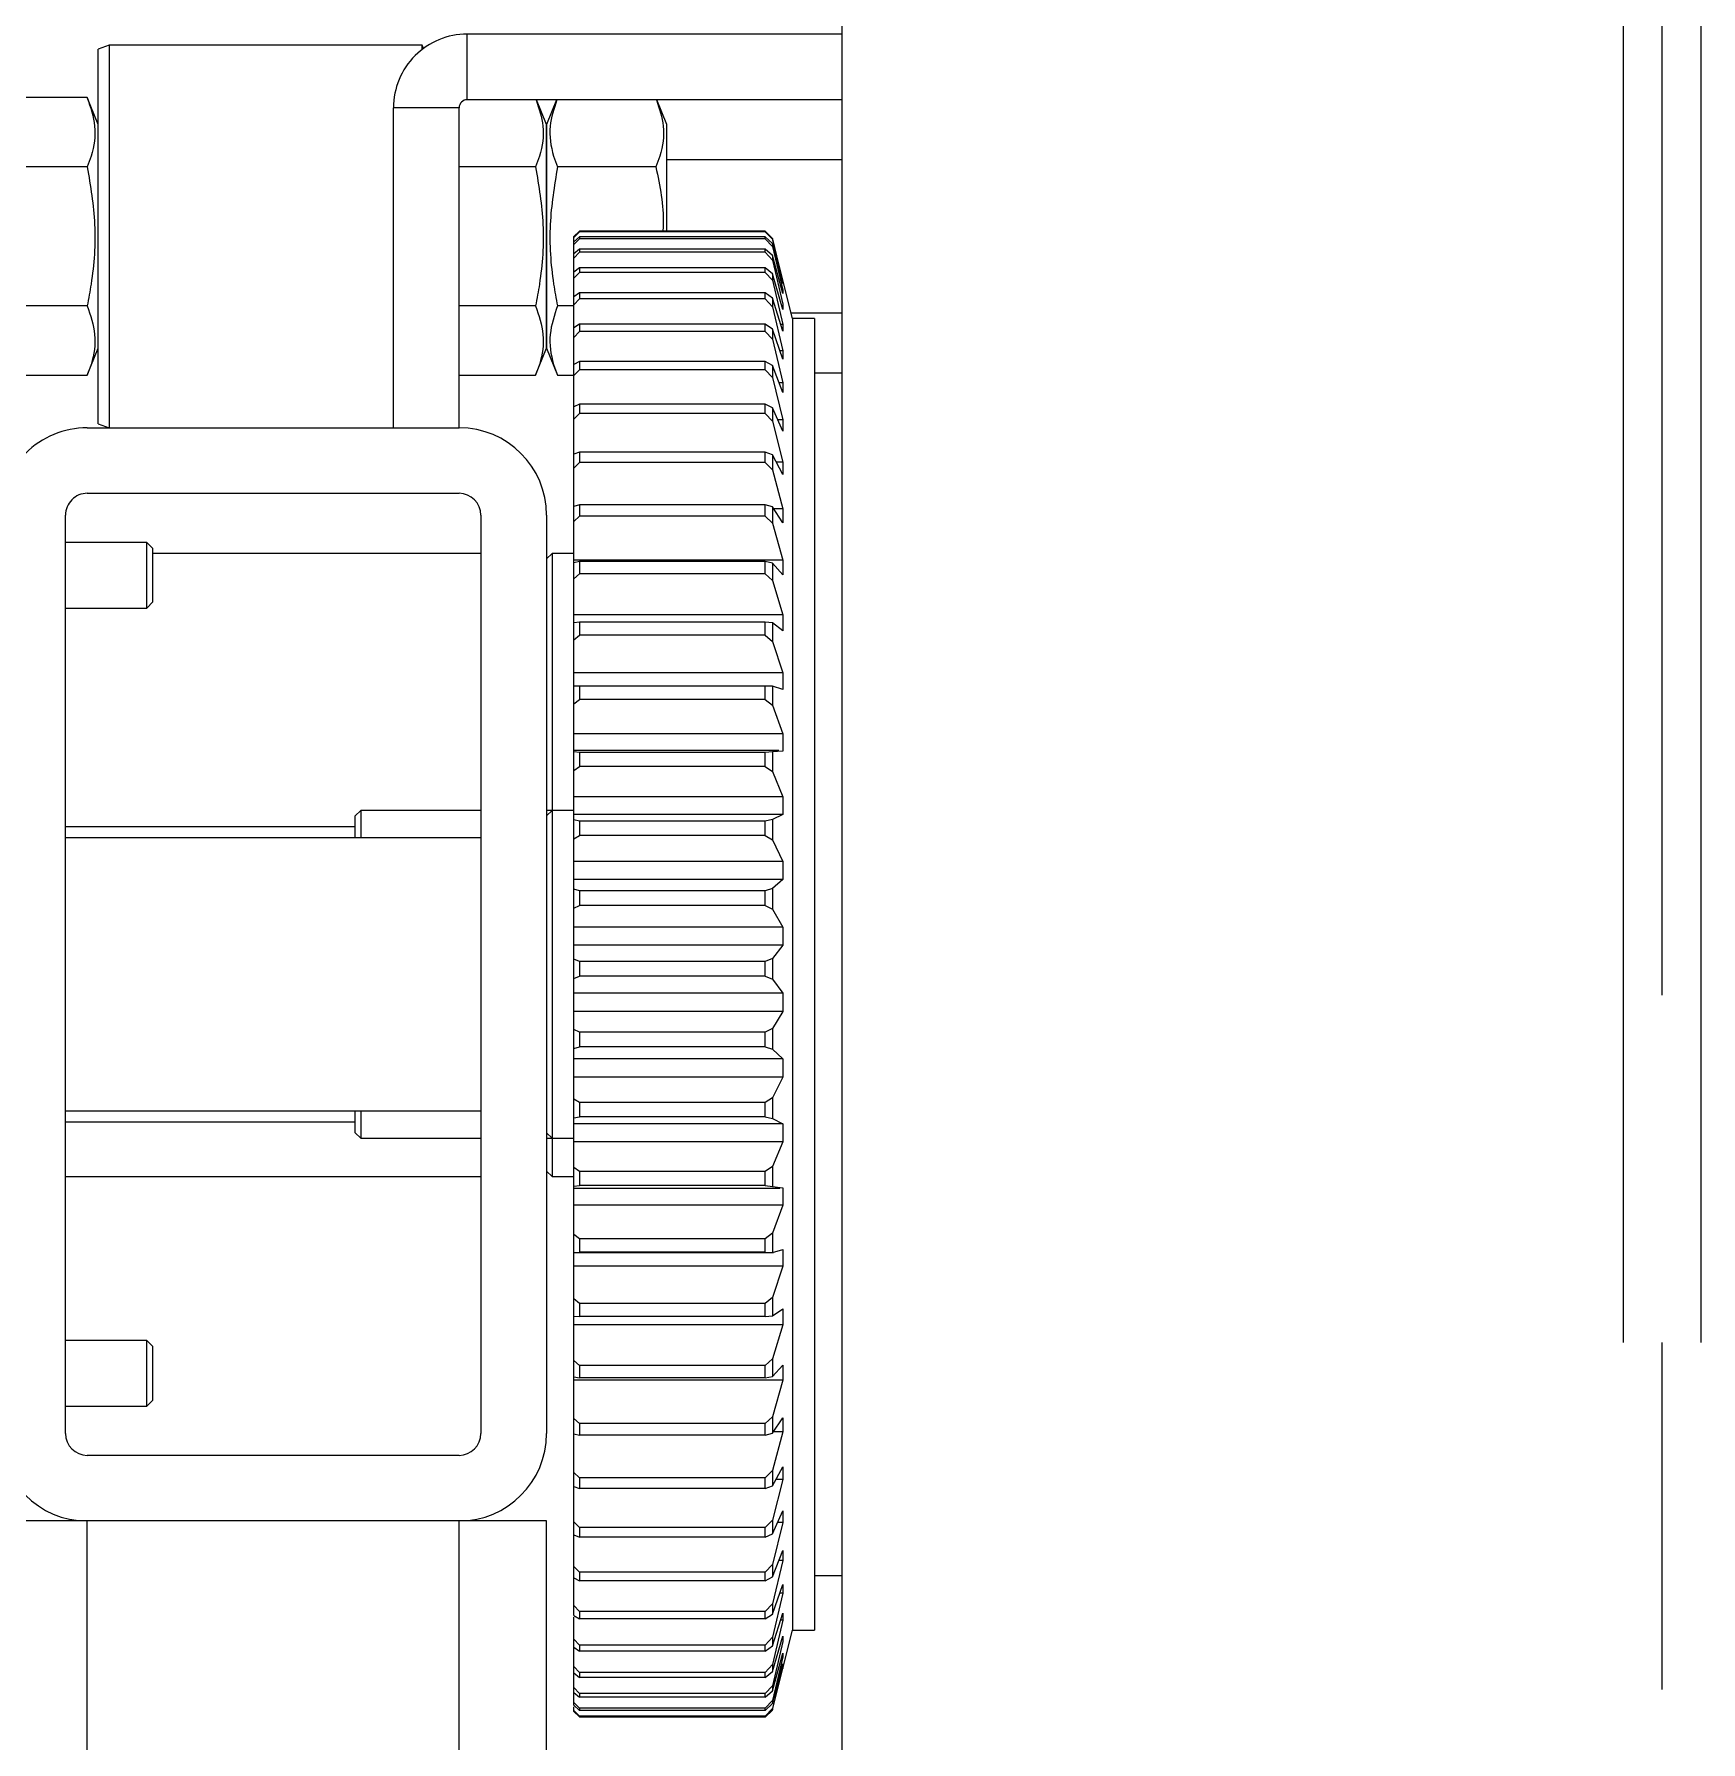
# Model space of a CAD drawing. Header units: centimetres. Extents: x 470464 to 524273, y 49611 to 59074.
# Drawn here: x 490428.59 to 490443.83, y 55520.96 to 55536.58 of the extents above; entities that cross this region are included whole.
import ezdxf

# ---------------------------------------------------------------- set-up
doc = ezdxf.new("R2010")
doc.units = ezdxf.units.CM
doc.header["$MEASUREMENT"] = 0
doc.linetypes.add('CENTER', pattern=[50.8, 31.75, -6.35, 6.35, -6.35])
doc.linetypes.add('DASHED', pattern=[19.05, 12.7, -6.35])
doc.layers.add('vinç', color=7, linetype='Continuous')

# ---------------------------------------------------------------- blocks, each defined once
blk = doc.blocks.new('dghjjkfg')
at = {"color": 2, "linetype": 'DASHED', "ltscale": 10}
for p, q in [((-37260.31, 57022.9), (-30500.31, 57022.9)), ((-37260.31, 57015.8), (-30500.31, 57015.8))]:
    blk.add_line(p, q, dxfattribs=at)
at = {"color": 2, "linetype": 'CENTER', "ltscale": 5}
blk.add_line((-37260.31, 57019.35), (-30500.31, 57019.35), dxfattribs=at)
at = {"color": 2}
blk.add_line((-37260.31, 56944.35), (-30500.31, 56944.35), dxfattribs=at)
blk = doc.blocks.new('JKKÖGÖ')
at = {"color": 2, "linetype": 'Continuous', "lineweight": 25}
for p, q in [((-34395.48, 51389.35), (-34395.48, 51355.09)), ((-34389.48, 51389.35), (-34389.48, 51355.09)), ((-34383.98, 51389.35), (-34383.98, 51373.35)), ((-34369.98, 51384.72), (-34369.98, 51389.35)), ((-34364.48, 51389.35), (-34364.48, 51386.85)), ((-34254.48, 51386.85), (-34254.48, 51389.35)), ((-34369.48, 51386.85), (-34369.48, 51384.85)), ((-34369.48, 51386.85), (-34249.48, 51386.85)), ((-34249.48, 51384.85), (-34249.48, 51386.85)), ((-34369.48, 51384.85), (-34372.98, 51383.97)), ((-34369.48, 51384.85), (-34249.48, 51384.85)), ((-34245.99, 51383.97), (-34249.48, 51384.85)), ((-34376.8, 51383.02), (-34377.45, 51382.35)), ((-34377.4, 51382.35), (-34376.72, 51383.02)), ((-34376.32, 51383.02), (-34376.95, 51382.35)), ((-34372.98, 51383.97), (-34376.8, 51383.02)), ((-34376.8, 51383.02), (-34376.72, 51383.02)), ((-34376.77, 51382.35), (-34376.07, 51383.02)), ((-34376.72, 51383.02), (-34372.81, 51383.97)), ((-34372.66, 51383.97), (-34376.32, 51383.02)), ((-34376.32, 51383.02), (-34376.07, 51383.02)), ((-34376.07, 51383.02), (-34372.07, 51383.97)), ((-34375.25, 51383.02), (-34375.83, 51382.35)), ((-34375.53, 51382.35), (-34374.81, 51383.02)), ((-34371.77, 51383.97), (-34375.25, 51383.02)), ((-34375.25, 51383.02), (-34374.81, 51383.02)), ((-34374.81, 51383.02), (-34370.77, 51383.97)), ((-34373.57, 51383.02), (-34374.12, 51382.35)), ((-34373.69, 51382.35), (-34372.97, 51383.02)), ((-34370.31, 51383.97), (-34373.57, 51383.02)), ((-34373.57, 51383.02), (-34372.97, 51383.02)), ((-34372.98, 51383.97), (-34372.98, 51383.97)), ((-34372.97, 51383.02), (-34368.91, 51383.97)), ((-34372.81, 51383.97), (-34372.66, 51383.97)), ((-34372.07, 51383.97), (-34371.77, 51383.97)), ((-34371.32, 51383.02), (-34371.82, 51382.35)), ((-34368.3, 51383.97), (-34371.32, 51383.02)), ((-34371.32, 51383.02), (-34370.54, 51383.02)), ((-34371.27, 51382.35), (-34370.54, 51383.02)), ((-34370.77, 51383.97), (-34370.31, 51383.97)), ((-34370.54, 51383.02), (-34366.51, 51383.97)), ((-34368.51, 51383.02), (-34368.95, 51382.35)), ((-34368.91, 51383.97), (-34368.3, 51383.97)), ((-34368.91, 51383.97), (-34368.91, 51383.78)), ((-34365.76, 51383.97), (-34368.51, 51383.02)), ((-34368.51, 51383.02), (-34367.57, 51383.02)), ((-34368.29, 51382.35), (-34367.57, 51383.02)), ((-34367.57, 51383.02), (-34363.6, 51383.97)), ((-34366.51, 51383.97), (-34365.76, 51383.97)), ((-34366.51, 51383.97), (-34366.51, 51383.71)), ((-34365.16, 51383.02), (-34365.55, 51382.35)), ((-34362.7, 51383.97), (-34365.16, 51383.02)), ((-34365.16, 51383.02), (-34364.07, 51383.02)), ((-34364.78, 51382.35), (-34364.07, 51383.02)), ((-34364.07, 51383.02), (-34360.2, 51383.97)), ((-34363.6, 51383.97), (-34362.7, 51383.97)), ((-34363.6, 51383.97), (-34363.6, 51383.62)), ((-34361.31, 51383.02), (-34361.63, 51382.35)), ((-34359.17, 51383.97), (-34361.31, 51383.02)), ((-34361.31, 51383.02), (-34360.07, 51383.02)), ((-34360.77, 51382.35), (-34360.07, 51383.02)), ((-34360.2, 51383.97), (-34359.17, 51383.97)), ((-34360.2, 51383.97), (-34360.2, 51383.51)), ((-34360.07, 51383.02), (-34356.33, 51383.97)), ((-34356.99, 51383.02), (-34357.25, 51382.35)), ((-34355.19, 51383.97), (-34356.99, 51383.02)), ((-34356.99, 51383.02), (-34355.62, 51383.02)), ((-34356.33, 51383.97), (-34355.19, 51383.97)), ((-34356.33, 51383.97), (-34356.33, 51383.36)), ((-34356.29, 51382.35), (-34355.62, 51383.02)), ((-34355.62, 51383.02), (-34352.05, 51383.97)), ((-34352.24, 51383.02), (-34352.43, 51382.35)), ((-34350.79, 51383.97), (-34352.24, 51383.02)), ((-34352.24, 51383.02), (-34350.75, 51383.02)), ((-34352.05, 51383.97), (-34350.79, 51383.97)), ((-34352.05, 51383.97), (-34352.05, 51383.14)), ((-34351.39, 51382.35), (-34350.75, 51383.02)), ((-34350.75, 51383.02), (-34347.38, 51383.97)), ((-34347.38, 51383.97), (-34346.02, 51383.97)), ((-34347.38, 51383.97), (-34347.38, 51364.85)), ((-34347.1, 51383.02), (-34347.23, 51382.35)), ((-34346.02, 51383.97), (-34347.1, 51383.02)), ((-34347.1, 51383.02), (-34345.51, 51383.02)), ((-34346.11, 51382.35), (-34345.51, 51383.02)), ((-34345.51, 51383.02), (-34342.36, 51383.97)), ((-34342.36, 51383.97), (-34340.91, 51383.97)), ((-34342.36, 51383.97), (-34342.36, 51364.85)), ((-34341.62, 51383.02), (-34341.68, 51382.35)), ((-34340.91, 51383.97), (-34341.62, 51383.02)), ((-34341.62, 51383.02), (-34339.94, 51383.02)), ((-34340.5, 51382.35), (-34339.94, 51383.02)), ((-34339.94, 51383.02), (-34337.05, 51383.97)), ((-34337.05, 51383.97), (-34335.53, 51383.97)), ((-34337.05, 51383.97), (-34337.05, 51364.85)), ((-34335.53, 51383.97), (-34335.85, 51383.02)), ((-34335.85, 51383.02), (-34334.09, 51383.02)), ((-34335.85, 51383.02), (-34335.84, 51382.35)), ((-34335.85, 51382.96), (-34335.85, 51364.85)), ((-34334.61, 51382.35), (-34334.09, 51383.02)), ((-34334.09, 51383.02), (-34331.48, 51383.97)), ((-34331.48, 51383.97), (-34329.9, 51383.97)), ((-34331.48, 51383.97), (-34331.48, 51364.85)), ((-34329.95, 51383.59), (-34329.95, 51364.85)), ((-34329.9, 51383.97), (-34329.84, 51383.02)), ((-34329.84, 51383.02), (-34328.02, 51383.02)), ((-34329.84, 51383.02), (-34329.76, 51382.35)), ((-34328.49, 51382.35), (-34328.02, 51383.02)), ((-34328.02, 51383.02), (-34325.72, 51383.97)), ((-34325.72, 51383.97), (-34324.1, 51383.97)), ((-34325.72, 51383.97), (-34325.72, 51364.85)), ((-34324.1, 51383.97), (-34323.65, 51383.02)), ((-34324.1, 51383.97), (-34324.1, 51364.85)), ((-34323.65, 51383.02), (-34321.78, 51383.02)), ((-34323.65, 51383.02), (-34323.5, 51382.35)), ((-34322.19, 51382.35), (-34321.78, 51383.02)), ((-34321.78, 51383.02), (-34319.81, 51383.97)), ((-34319.81, 51383.97), (-34318.16, 51383.97)), ((-34319.81, 51383.97), (-34319.81, 51364.85)), ((-34318.16, 51383.97), (-34317.33, 51383.02)), ((-34318.16, 51383.97), (-34318.16, 51364.85)), ((-34317.33, 51383.02), (-34315.43, 51383.02)), ((-34317.33, 51383.02), (-34317.11, 51382.35)), ((-34315.79, 51382.35), (-34315.43, 51383.02)), ((-34315.43, 51383.02), (-34313.81, 51383.97)), ((-34313.81, 51383.97), (-34312.14, 51383.97)), ((-34313.81, 51383.97), (-34313.81, 51364.85)), ((-34312.14, 51383.97), (-34310.93, 51383.02)), ((-34312.14, 51383.97), (-34312.14, 51364.85)), ((-34310.93, 51383.02), (-34309.03, 51383.02)), ((-34310.93, 51383.02), (-34310.65, 51382.35)), ((-34309.32, 51382.35), (-34309.03, 51383.02)), ((-34309.03, 51383.02), (-34307.77, 51383.97)), ((-34307.77, 51383.97), (-34306.09, 51383.97)), ((-34307.77, 51383.97), (-34307.77, 51364.85)), ((-34306.09, 51383.97), (-34304.53, 51383.02)), ((-34306.09, 51383.97), (-34306.09, 51364.85)), ((-34304.53, 51383.02), (-34302.63, 51383.02)), ((-34304.53, 51383.02), (-34304.19, 51382.35)), ((-34302.86, 51382.35), (-34302.63, 51383.02)), ((-34302.63, 51383.02), (-34301.74, 51383.97)), ((-34301.74, 51383.97), (-34300.08, 51383.97)), ((-34301.74, 51383.97), (-34301.74, 51364.85)), ((-34300.08, 51383.97), (-34298.17, 51383.02)), ((-34300.08, 51383.97), (-34300.08, 51364.85)), ((-34298.17, 51383.02), (-34296.3, 51383.02)), ((-34298.17, 51383.02), (-34297.77, 51382.35)), ((-34296.45, 51382.35), (-34296.3, 51383.02)), ((-34296.3, 51383.02), (-34295.79, 51383.97)), ((-34295.79, 51383.97), (-34294.16, 51383.97)), ((-34295.79, 51383.97), (-34295.79, 51364.85)), ((-34294.16, 51383.97), (-34291.91, 51383.02)), ((-34294.16, 51383.97), (-34294.16, 51364.85)), ((-34291.91, 51383.02), (-34290.08, 51383.02)), ((-34291.91, 51383.02), (-34291.45, 51382.35)), ((-34290.17, 51382.35), (-34290.08, 51383.02)), ((-34290.08, 51383.02), (-34289.96, 51383.97)), ((-34289.96, 51383.97), (-34288.37, 51383.97)), ((-34289.93, 51364.85), (-34289.93, 51383.69)), ((-34288.37, 51383.97), (-34285.81, 51383.02)), ((-34288.37, 51383.97), (-34288.37, 51364.85)), ((-34285.81, 51383.02), (-34284.04, 51383.02)), ((-34285.81, 51383.02), (-34285.3, 51382.35)), ((-34284.3, 51383.97), (-34282.77, 51383.97)), ((-34284.04, 51383.02), (-34284.3, 51383.97)), ((-34284.06, 51382.35), (-34284.04, 51383.02)), ((-34284.04, 51364.85), (-34284.04, 51383.09)), ((-34282.77, 51383.97), (-34279.92, 51383.02)), ((-34282.77, 51383.97), (-34282.77, 51364.85)), ((-34279.92, 51383.02), (-34278.23, 51383.02)), ((-34279.92, 51383.02), (-34279.37, 51382.35)), ((-34278.87, 51383.97), (-34277.42, 51383.97)), ((-34278.23, 51383.02), (-34278.87, 51383.97)), ((-34278.18, 51382.35), (-34278.23, 51383.02)), ((-34277.42, 51383.97), (-34274.31, 51383.02)), ((-34277.42, 51383.97), (-34277.42, 51364.85)), ((-34274.31, 51383.02), (-34272.7, 51383.02)), ((-34274.31, 51383.02), (-34273.71, 51382.35)), ((-34273.73, 51383.97), (-34272.35, 51383.97)), ((-34272.7, 51383.02), (-34273.73, 51383.97)), ((-34272.58, 51382.35), (-34272.7, 51383.02)), ((-34272.35, 51383.97), (-34269.01, 51383.02)), ((-34272.35, 51383.97), (-34272.35, 51364.85)), ((-34269.01, 51383.02), (-34267.51, 51383.02)), ((-34269.01, 51383.02), (-34268.38, 51382.35)), ((-34268.9, 51383.97), (-34267.62, 51383.97)), ((-34267.51, 51383.02), (-34268.9, 51383.97)), ((-34267.62, 51383.97), (-34264.08, 51383.02)), ((-34267.62, 51383.97), (-34267.62, 51383.1)), ((-34267.32, 51382.35), (-34267.51, 51383.02)), ((-34264.44, 51383.97), (-34263.27, 51383.97)), ((-34262.69, 51383.02), (-34264.44, 51383.97)), ((-34264.08, 51383.02), (-34262.69, 51383.02)), ((-34264.08, 51383.02), (-34263.41, 51382.35)), ((-34263.27, 51383.97), (-34259.56, 51383.02)), ((-34263.27, 51383.97), (-34263.27, 51383.33)), ((-34262.44, 51382.35), (-34262.69, 51383.02)), ((-34260.39, 51383.97), (-34259.34, 51383.97)), ((-34258.3, 51383.02), (-34260.39, 51383.97)), ((-34259.56, 51383.02), (-34258.3, 51383.02)), ((-34259.56, 51383.02), (-34258.87, 51382.35)), ((-34259.34, 51383.97), (-34255.49, 51383.02)), ((-34259.34, 51383.97), (-34259.34, 51383.49)), ((-34257.99, 51382.35), (-34258.3, 51383.02)), ((-34256.78, 51383.97), (-34255.87, 51383.97)), ((-34254.38, 51383.02), (-34256.78, 51383.97)), ((-34255.87, 51383.97), (-34251.91, 51383.02)), ((-34255.87, 51383.97), (-34255.87, 51383.61)), ((-34255.49, 51383.02), (-34254.38, 51383.02)), ((-34255.49, 51383.02), (-34254.78, 51382.35)), ((-34254, 51382.35), (-34254.38, 51383.02)), ((-34253.66, 51383.97), (-34252.88, 51383.97)), ((-34250.95, 51383.02), (-34253.66, 51383.97)), ((-34252.88, 51383.97), (-34248.85, 51383.02)), ((-34252.88, 51383.97), (-34252.88, 51383.7)), ((-34251.91, 51383.02), (-34250.95, 51383.02)), ((-34251.91, 51383.02), (-34251.19, 51382.35)), ((-34251.03, 51383.97), (-34250.4, 51383.97)), ((-34248.05, 51383.02), (-34251.03, 51383.97)), ((-34250.51, 51382.35), (-34250.95, 51383.02)), ((-34250.4, 51383.97), (-34246.34, 51383.02)), ((-34250.4, 51383.97), (-34250.4, 51383.77)), ((-34248.94, 51383.97), (-34248.46, 51383.97)), ((-34245.71, 51383.02), (-34248.94, 51383.97)), ((-34248.85, 51383.02), (-34248.05, 51383.02)), ((-34248.85, 51383.02), (-34248.13, 51382.35)), ((-34248.46, 51383.97), (-34244.41, 51383.02)), ((-34247.56, 51382.35), (-34248.05, 51383.02)), ((-34247.39, 51383.97), (-34247.06, 51383.97)), ((-34243.94, 51383.02), (-34247.39, 51383.97)), ((-34247.06, 51383.97), (-34243.06, 51383.02)), ((-34246.41, 51383.97), (-34246.24, 51383.97)), ((-34242.77, 51383.02), (-34246.41, 51383.97)), ((-34246.34, 51383.02), (-34245.71, 51383.02)), ((-34246.34, 51383.02), (-34245.62, 51382.35)), ((-34246.24, 51383.97), (-34242.31, 51383.02)), ((-34246, 51383.97), (-34245.99, 51383.97)), ((-34242.21, 51383.02), (-34246, 51383.97)), ((-34245.17, 51382.35), (-34245.71, 51383.02)), ((-34244.41, 51383.02), (-34243.94, 51383.02)), ((-34244.41, 51383.02), (-34243.69, 51382.35)), ((-34243.36, 51382.35), (-34243.94, 51383.02)), ((-34243.06, 51383.02), (-34242.77, 51383.02)), ((-34243.06, 51383.02), (-34242.35, 51382.35)), ((-34242.15, 51382.35), (-34242.77, 51383.02)), ((-34242.31, 51383.02), (-34242.21, 51383.02)), ((-34242.31, 51383.02), (-34241.63, 51382.35)), ((-34241.55, 51382.35), (-34242.21, 51383.02)), ((-34242.17, 51383.02), (-34241.52, 51382.35)), ((-34377.4, 51382.35), (-34377.45, 51382.35)), ((-34377.45, 51382.35), (-34377.45, 51365.35)), ((-34377.4, 51382.35), (-34377.4, 51365.35)), ((-34376.77, 51382.35), (-34376.95, 51382.35)), ((-34376.95, 51382.35), (-34376.95, 51365.35)), ((-34376.77, 51382.35), (-34376.77, 51365.35)), ((-34375.53, 51382.35), (-34375.83, 51382.35)), ((-34375.83, 51382.35), (-34375.83, 51365.35)), ((-34375.53, 51382.35), (-34375.53, 51365.35)), ((-34373.69, 51382.35), (-34374.12, 51382.35)), ((-34374.12, 51382.35), (-34374.12, 51365.35)), ((-34373.69, 51382.35), (-34373.69, 51365.35)), ((-34371.27, 51382.35), (-34371.82, 51382.35)), ((-34371.82, 51382.35), (-34371.82, 51365.35)), ((-34371.27, 51382.35), (-34371.27, 51365.35)), ((-34368.29, 51382.35), (-34368.95, 51382.35)), ((-34368.95, 51382.35), (-34368.95, 51365.35)), ((-34368.29, 51382.35), (-34368.29, 51365.35)), ((-34364.78, 51382.35), (-34365.55, 51382.35)), ((-34365.55, 51382.35), (-34365.55, 51365.35)), ((-34364.78, 51382.35), (-34364.78, 51365.35)), ((-34360.77, 51382.35), (-34361.63, 51382.35)), ((-34361.63, 51382.35), (-34361.63, 51365.35)), ((-34360.77, 51382.35), (-34360.77, 51365.35)), ((-34356.29, 51382.35), (-34357.25, 51382.35)), ((-34357.25, 51382.35), (-34357.25, 51365.35)), ((-34356.29, 51382.35), (-34356.29, 51365.35)), ((-34351.39, 51382.35), (-34352.43, 51382.35)), ((-34352.43, 51382.35), (-34352.43, 51365.35)), ((-34351.39, 51382.35), (-34351.39, 51365.35)), ((-34346.11, 51382.35), (-34347.23, 51382.35)), ((-34347.23, 51382.35), (-34347.23, 51365.35)), ((-34346.11, 51382.35), (-34346.11, 51365.35)), ((-34340.5, 51382.35), (-34341.68, 51382.35)), ((-34341.68, 51382.35), (-34341.68, 51365.35)), ((-34340.5, 51382.35), (-34340.5, 51365.35)), ((-34334.61, 51382.35), (-34335.84, 51382.35)), ((-34335.84, 51382.35), (-34335.84, 51365.35)), ((-34334.61, 51382.35), (-34334.61, 51365.35)), ((-34328.49, 51382.35), (-34329.76, 51382.35)), ((-34329.76, 51382.35), (-34329.76, 51365.35)), ((-34328.49, 51382.35), (-34328.49, 51365.35)), ((-34322.19, 51382.35), (-34323.5, 51382.35)), ((-34323.5, 51382.35), (-34323.5, 51365.35)), ((-34322.19, 51382.35), (-34322.19, 51365.35)), ((-34315.79, 51382.35), (-34317.11, 51382.35)), ((-34317.11, 51382.35), (-34317.11, 51365.35)), ((-34315.79, 51382.35), (-34315.79, 51365.35)), ((-34309.32, 51382.35), (-34310.65, 51382.35)), ((-34310.65, 51382.35), (-34310.65, 51365.35)), ((-34309.32, 51382.35), (-34309.32, 51365.35)), ((-34304.19, 51382.35), (-34304.19, 51365.35)), ((-34302.86, 51382.35), (-34304.19, 51382.35)), ((-34302.86, 51382.35), (-34302.86, 51365.35)), ((-34297.77, 51382.35), (-34297.77, 51365.35)), ((-34296.45, 51382.35), (-34297.77, 51382.35)), ((-34296.45, 51382.35), (-34296.45, 51365.35)), ((-34291.45, 51382.35), (-34291.45, 51365.35)), ((-34290.17, 51382.35), (-34291.45, 51382.35)), ((-34290.17, 51382.35), (-34290.17, 51365.35)), ((-34285.3, 51382.35), (-34285.3, 51365.35)), ((-34284.06, 51382.35), (-34285.3, 51382.35)), ((-34284.06, 51382.35), (-34284.06, 51365.35)), ((-34279.37, 51382.35), (-34279.37, 51365.35)), ((-34278.18, 51382.35), (-34279.37, 51382.35)), ((-34278.18, 51382.35), (-34278.18, 51365.35)), ((-34273.71, 51382.35), (-34273.71, 51365.35)), ((-34272.58, 51382.35), (-34273.71, 51382.35)), ((-34272.58, 51382.35), (-34272.58, 51365.35)), ((-34268.38, 51382.35), (-34268.38, 51365.35)), ((-34267.32, 51382.35), (-34268.38, 51382.35)), ((-34267.32, 51382.35), (-34267.32, 51365.35)), ((-34263.41, 51382.35), (-34263.41, 51365.35)), ((-34262.44, 51382.35), (-34263.41, 51382.35)), ((-34262.44, 51382.35), (-34262.44, 51365.35)), ((-34258.87, 51382.35), (-34258.87, 51365.35)), ((-34257.99, 51382.35), (-34258.87, 51382.35)), ((-34257.99, 51382.35), (-34257.99, 51365.35)), ((-34254.78, 51382.35), (-34254.78, 51365.35)), ((-34254, 51382.35), (-34254.78, 51382.35)), ((-34254, 51382.35), (-34254, 51365.35)), ((-34251.19, 51382.35), (-34251.19, 51365.35)), ((-34250.51, 51382.35), (-34251.19, 51382.35)), ((-34250.51, 51382.35), (-34250.51, 51365.35)), ((-34248.13, 51382.35), (-34248.13, 51365.35)), ((-34247.56, 51382.35), (-34248.13, 51382.35)), ((-34247.56, 51382.35), (-34247.56, 51365.35)), ((-34245.62, 51382.35), (-34245.62, 51365.35)), ((-34245.17, 51382.35), (-34245.62, 51382.35)), ((-34245.17, 51382.35), (-34245.17, 51365.35)), ((-34243.69, 51382.35), (-34243.69, 51365.35)), ((-34243.36, 51382.35), (-34243.69, 51382.35)), ((-34243.36, 51382.35), (-34243.36, 51365.35)), ((-34242.35, 51382.35), (-34242.35, 51365.35)), ((-34242.15, 51382.35), (-34242.35, 51382.35)), ((-34242.15, 51382.35), (-34242.15, 51365.35)), ((-34241.63, 51382.35), (-34241.63, 51365.35)), ((-34241.55, 51382.35), (-34241.63, 51382.35)), ((-34241.55, 51382.35), (-34241.55, 51365.35)), ((-34241.52, 51382.35), (-34241.52, 51365.35)), ((-34387.21, 51373.35), (-34389.48, 51372.43)), ((-34377.42, 51373.35), (-34387.21, 51373.35)), ((-34383.34, 51372.35), (-34383.34, 51363.35)), ((-34377.45, 51365.35), (-34376.96, 51364.85)), ((-34377.45, 51365.35), (-34377.4, 51365.35)), ((-34376.89, 51364.85), (-34377.4, 51365.35)), ((-34376.89, 51364.85), (-34376.96, 51364.85)), ((-34376.95, 51365.35), (-34376.48, 51364.85)), ((-34376.95, 51365.35), (-34376.77, 51365.35)), ((-34376.36, 51364.85), (-34376.89, 51364.85)), ((-34376.24, 51364.85), (-34376.77, 51365.35)), ((-34376.24, 51364.85), (-34376.48, 51364.85)), ((-34375.4, 51364.85), (-34376.24, 51364.85)), ((-34375.83, 51365.35), (-34375.39, 51364.85)), ((-34375.83, 51365.35), (-34375.53, 51365.35)), ((-34374.99, 51364.85), (-34375.53, 51365.35)), ((-34374.99, 51364.85), (-34375.39, 51364.85)), ((-34373.72, 51364.85), (-34374.99, 51364.85)), ((-34374.12, 51365.35), (-34373.71, 51364.85)), ((-34374.12, 51365.35), (-34373.69, 51365.35)), ((-34373.15, 51364.85), (-34373.71, 51364.85)), ((-34373.15, 51364.85), (-34373.69, 51365.35)), ((-34371.44, 51364.85), (-34373.15, 51364.85)), ((-34371.82, 51365.35), (-34371.45, 51364.85)), ((-34371.82, 51365.35), (-34371.27, 51365.35)), ((-34370.73, 51364.85), (-34371.45, 51364.85)), ((-34370.73, 51364.85), (-34371.27, 51365.35)), ((-34368.61, 51364.85), (-34370.73, 51364.85)), ((-34370.63, 51364.85), (-34370.63, 51363.35)), ((-34368.95, 51365.35), (-34368.62, 51364.85)), ((-34368.95, 51365.35), (-34368.29, 51365.35)), ((-34367.75, 51364.85), (-34368.62, 51364.85)), ((-34367.75, 51364.85), (-34368.29, 51365.35)), ((-34365.24, 51364.85), (-34367.75, 51364.85)), ((-34365.55, 51365.35), (-34364.78, 51365.35)), ((-34365.55, 51365.35), (-34365.26, 51364.85)), ((-34364.25, 51364.85), (-34365.26, 51364.85)), ((-34364.25, 51364.85), (-34364.78, 51365.35)), ((-34364.28, 51363.35), (-34364.28, 51364.85)), ((-34361.37, 51364.85), (-34364.25, 51364.85)), ((-34361.63, 51365.35), (-34361.39, 51364.85)), ((-34361.63, 51365.35), (-34360.77, 51365.35)), ((-34360.25, 51364.85), (-34361.39, 51364.85)), ((-34360.25, 51364.85), (-34360.77, 51365.35)), ((-34357.03, 51364.85), (-34360.25, 51364.85)), ((-34357.25, 51365.35), (-34356.29, 51365.35)), ((-34357.25, 51365.35), (-34357.05, 51364.85)), ((-34355.79, 51364.85), (-34357.05, 51364.85)), ((-34355.79, 51364.85), (-34356.29, 51365.35)), ((-34352.28, 51364.85), (-34355.79, 51364.85)), ((-34352.43, 51365.35), (-34352.29, 51364.85)), ((-34352.43, 51365.35), (-34351.39, 51365.35)), ((-34350.91, 51364.85), (-34352.29, 51364.85)), ((-34350.91, 51364.85), (-34351.39, 51365.35)), ((-34347.38, 51364.85), (-34350.91, 51364.85)), ((-34347.98, 51364.85), (-34347.98, 51362.85)), ((-34347.13, 51364.85), (-34347.38, 51364.85)), ((-34347.23, 51365.35), (-34347.13, 51364.85)), ((-34347.23, 51365.35), (-34346.11, 51365.35)), ((-34345.66, 51364.85), (-34347.13, 51364.85)), ((-34345.66, 51364.85), (-34346.11, 51365.35)), ((-34342.36, 51364.85), (-34345.66, 51364.85)), ((-34341.64, 51364.85), (-34342.36, 51364.85)), ((-34341.68, 51365.35), (-34341.64, 51364.85)), ((-34341.68, 51365.35), (-34340.5, 51365.35)), ((-34340.07, 51364.85), (-34341.64, 51364.85)), ((-34340.07, 51364.85), (-34340.5, 51365.35)), ((-34337.05, 51364.85), (-34340.07, 51364.85)), ((-34335.85, 51364.85), (-34337.05, 51364.85)), ((-34335.84, 51365.35), (-34335.85, 51364.85)), ((-34334.22, 51364.85), (-34335.85, 51364.85)), ((-34335.84, 51365.35), (-34334.61, 51365.35)), ((-34334.22, 51364.85), (-34334.61, 51365.35)), ((-34331.48, 51364.85), (-34334.22, 51364.85)), ((-34329.9, 51364.85), (-34331.48, 51364.85)), ((-34329.82, 51364.85), (-34329.95, 51364.85)), ((-34329.76, 51365.35), (-34329.82, 51364.85)), ((-34328.13, 51364.85), (-34329.82, 51364.85)), ((-34329.76, 51365.35), (-34328.49, 51365.35)), ((-34328.13, 51364.85), (-34328.49, 51365.35)), ((-34325.72, 51364.85), (-34328.13, 51364.85)), ((-34324.1, 51364.85), (-34325.72, 51364.85)), ((-34324.48, 51364.85), (-34324.48, 51362.85)), ((-34323.61, 51364.85), (-34324.1, 51364.85)), ((-34323.5, 51365.35), (-34323.61, 51364.85)), ((-34321.88, 51364.85), (-34323.61, 51364.85)), ((-34323.5, 51365.35), (-34322.19, 51365.35)), ((-34321.88, 51364.85), (-34322.19, 51365.35)), ((-34319.81, 51364.85), (-34321.88, 51364.85)), ((-34318.16, 51364.85), (-34319.81, 51364.85)), ((-34317.27, 51364.85), (-34318.16, 51364.85)), ((-34317.11, 51365.35), (-34317.27, 51364.85)), ((-34315.52, 51364.85), (-34317.27, 51364.85)), ((-34317.11, 51365.35), (-34315.79, 51365.35)), ((-34315.52, 51364.85), (-34315.79, 51365.35)), ((-34313.81, 51364.85), (-34315.52, 51364.85)), ((-34312.14, 51364.85), (-34313.81, 51364.85)), ((-34310.87, 51364.85), (-34312.14, 51364.85)), ((-34310.65, 51365.35), (-34310.87, 51364.85)), ((-34309.1, 51364.85), (-34310.87, 51364.85)), ((-34310.65, 51365.35), (-34309.32, 51365.35)), ((-34309.1, 51364.85), (-34309.32, 51365.35)), ((-34307.77, 51364.85), (-34309.1, 51364.85)), ((-34306.09, 51364.85), (-34307.77, 51364.85)), ((-34304.44, 51364.85), (-34306.09, 51364.85)), ((-34304.19, 51365.35), (-34304.44, 51364.85)), ((-34302.69, 51364.85), (-34304.44, 51364.85)), ((-34304.19, 51365.35), (-34302.86, 51365.35)), ((-34302.69, 51364.85), (-34302.86, 51365.35)), ((-34301.74, 51364.85), (-34302.69, 51364.85)), ((-34300.08, 51364.85), (-34301.74, 51364.85)), ((-34298.07, 51364.85), (-34300.08, 51364.85)), ((-34297.77, 51365.35), (-34298.07, 51364.85)), ((-34296.34, 51364.85), (-34298.07, 51364.85)), ((-34297.77, 51365.35), (-34296.45, 51365.35)), ((-34296.34, 51364.85), (-34296.45, 51365.35)), ((-34295.79, 51364.85), (-34296.34, 51364.85)), ((-34294.16, 51364.85), (-34295.79, 51364.85)), ((-34294.48, 51362.85), (-34294.48, 51364.85)), ((-34291.8, 51364.85), (-34294.16, 51364.85)), ((-34291.45, 51365.35), (-34291.8, 51364.85)), ((-34290.1, 51364.85), (-34291.8, 51364.85)), ((-34291.45, 51365.35), (-34290.17, 51365.35)), ((-34290.98, 51362.85), (-34290.98, 51364.85)), ((-34290.1, 51364.85), (-34290.17, 51365.35)), ((-34289.93, 51364.85), (-34290.1, 51364.85)), ((-34288.37, 51364.85), (-34289.96, 51364.85)), ((-34285.68, 51364.85), (-34288.37, 51364.85)), ((-34285.3, 51365.35), (-34285.68, 51364.85)), ((-34284.04, 51364.85), (-34285.68, 51364.85)), ((-34285.3, 51365.35), (-34284.06, 51365.35)), ((-34284.04, 51364.85), (-34284.06, 51365.35)), ((-34284.04, 51364.85), (-34284.04, 51364.85)), ((-34282.77, 51364.85), (-34284.04, 51364.85)), ((-34279.79, 51364.85), (-34282.77, 51364.85)), ((-34279.37, 51365.35), (-34279.79, 51364.85)), ((-34278.22, 51364.85), (-34279.79, 51364.85)), ((-34279.37, 51365.35), (-34278.18, 51365.35)), ((-34278.22, 51364.85), (-34278.18, 51365.35)), ((-34277.42, 51364.85), (-34278.21, 51364.85)), ((-34274.16, 51364.85), (-34277.42, 51364.85)), ((-34273.71, 51365.35), (-34274.16, 51364.85)), ((-34272.67, 51364.85), (-34274.16, 51364.85)), ((-34273.71, 51365.35), (-34272.58, 51365.35)), ((-34272.67, 51364.85), (-34272.58, 51365.35)), ((-34272.35, 51364.85), (-34272.67, 51364.85)), ((-34268.85, 51364.85), (-34272.35, 51364.85)), ((-34268.38, 51365.35), (-34268.85, 51364.85)), ((-34267.46, 51364.85), (-34268.85, 51364.85)), ((-34268.38, 51365.35), (-34267.32, 51365.35)), ((-34263.91, 51364.85), (-34267.47, 51364.85)), ((-34267.46, 51364.85), (-34267.32, 51365.35)), ((-34263.41, 51365.35), (-34263.91, 51364.85)), ((-34262.63, 51364.85), (-34263.91, 51364.85)), ((-34263.41, 51365.35), (-34262.44, 51365.35)), ((-34259.39, 51364.85), (-34262.65, 51364.85)), ((-34262.63, 51364.85), (-34262.44, 51365.35)), ((-34258.87, 51365.35), (-34259.39, 51364.85)), ((-34258.22, 51364.85), (-34259.39, 51364.85)), ((-34258.87, 51365.35), (-34257.99, 51365.35)), ((-34255.31, 51364.85), (-34258.24, 51364.85)), ((-34258.22, 51364.85), (-34257.99, 51365.35)), ((-34254.78, 51365.35), (-34255.31, 51364.85)), ((-34254.28, 51364.85), (-34255.31, 51364.85)), ((-34254.78, 51365.35), (-34254, 51365.35)), ((-34251.73, 51364.85), (-34254.3, 51364.85)), ((-34254.28, 51364.85), (-34254, 51365.35)), ((-34251.19, 51365.35), (-34251.73, 51364.85)), ((-34250.84, 51364.85), (-34251.73, 51364.85)), ((-34251.19, 51365.35), (-34250.51, 51365.35)), ((-34250.84, 51364.85), (-34250.51, 51365.35)), ((-34248.67, 51364.85), (-34250.67, 51364.85)), ((-34248.13, 51365.35), (-34248.67, 51364.85)), ((-34247.93, 51364.85), (-34248.67, 51364.85)), ((-34248.13, 51365.35), (-34247.56, 51365.35)), ((-34247.93, 51364.85), (-34247.56, 51365.35)), ((-34246.16, 51364.85), (-34247.93, 51364.85)), ((-34245.62, 51365.35), (-34246.16, 51364.85)), ((-34245.57, 51364.85), (-34246.16, 51364.85)), ((-34245.62, 51365.35), (-34245.17, 51365.35)), ((-34245.57, 51364.85), (-34245.17, 51365.35)), ((-34244.23, 51364.85), (-34245.57, 51364.85)), ((-34243.69, 51365.35), (-34244.23, 51364.85)), ((-34243.8, 51364.85), (-34244.23, 51364.85)), ((-34243.8, 51364.85), (-34243.36, 51365.35)), ((-34242.88, 51364.85), (-34243.79, 51364.85)), ((-34243.69, 51365.35), (-34243.36, 51365.35)), ((-34242.35, 51365.35), (-34242.88, 51364.85)), ((-34242.62, 51364.85), (-34242.88, 51364.85)), ((-34242.62, 51364.85), (-34242.15, 51365.35)), ((-34242.14, 51364.85), (-34242.48, 51364.85)), ((-34242.35, 51365.35), (-34242.15, 51365.35)), ((-34241.63, 51365.35), (-34242.14, 51364.85)), ((-34242.04, 51364.85), (-34242.14, 51364.85)), ((-34242.04, 51364.85), (-34241.55, 51365.35)), ((-34241.63, 51365.35), (-34241.55, 51365.35)), ((-34389.48, 51363.27), (-34387.21, 51362.35)), ((-34387.21, 51362.35), (-34389.48, 51361.43)), ((-34366.76, 51362.35), (-34387.21, 51362.35)), ((-34387.21, 51362.35), (-34376.98, 51362.35)), ((-34376.98, 51362.35), (-34366.76, 51362.35)), ((-34366.76, 51362.35), (-34364.28, 51363.35)), ((-34364.28, 51361.35), (-34366.76, 51362.35)), ((-34351.48, 51362.35), (-34267.48, 51362.35)), ((-34347.98, 51362.85), (-34347.48, 51362.35)), ((-34347.98, 51362.85), (-34324.48, 51362.85)), ((-34324.48, 51362.85), (-34324.48, 51362.35)), ((-34324.48, 51362.85), (-34323.98, 51362.35)), ((-34324.48, 51362.85), (-34294.48, 51362.85)), ((-34294.98, 51362.35), (-34294.48, 51362.85)), ((-34294.48, 51362.35), (-34294.48, 51362.85)), ((-34294.48, 51362.85), (-34290.98, 51362.85)), ((-34291.48, 51362.35), (-34290.98, 51362.85)), ((-33944.98, 51362.35), (-34259.48, 51362.35)), ((-34259.48, 51362.35), (-34259.48, 51354.35)), ((-34383.34, 51361.35), (-34383.34, 51354.35)), ((-34370.63, 51361.35), (-34370.63, 51354.35)), ((-34364.28, 51354.35), (-34364.28, 51361.35)), ((-34351.48, 51356.35), (-34267.48, 51356.35)), ((-34347.98, 51356.35), (-34347.98, 51326.35)), ((-34324.48, 51356.35), (-34324.48, 51345.35)), ((-34321.98, 51356.35), (-34321.98, 51318.35)), ((-34296.98, 51318.35), (-34296.98, 51356.35)), ((-34294.48, 51345.35), (-34294.48, 51356.35)), ((-34290.98, 51318.35), (-34290.98, 51356.35)), ((-34389.48, 51355.09), (-34395.48, 51355.09)), ((-34388.75, 51354.35), (-34388.75, 51348.35)), ((-34359.48, 51354.35), (-34388.75, 51354.35)), ((-34359.48, 51320.35), (-34359.48, 51354.35)), ((-34353.48, 51320.35), (-34353.48, 51354.35)), ((-34265.48, 51354.35), (-34265.48, 51320.35)), ((-34259.48, 51354.35), (-34259.48, 51320.35)), ((-33944.98, 51354.35), (-34259.48, 51354.35)), ((-34394.18, 51351.1), (-34394.48, 51350.98)), ((-34394.48, 51350.98), (-34394.48, 51322.35)), ((-34394.09, 51350.98), (-34394.48, 51350.98)), ((-34359.48, 51348.35), (-34388.75, 51348.35)), ((-34324.48, 51345.35), (-34323.98, 51344.85)), ((-34324.48, 51345.35), (-34321.98, 51345.35)), ((-34296.98, 51345.35), (-34294.48, 51345.35)), ((-34294.98, 51344.85), (-34294.48, 51345.35)), ((-34321.98, 51344.85), (-34323.98, 51344.85)), ((-34322.98, 51344.85), (-34322.98, 51318.35)), ((-34294.98, 51344.85), (-34296.98, 51344.85)), ((-34295.98, 51318.35), (-34295.98, 51344.85)), ((-34348.43, 51326.35), (-34348.98, 51325.79)), ((-34348.98, 51325.79), (-34348.98, 51318.35)), ((-34347.13, 51325.79), (-34348.98, 51325.79)), ((-34346.92, 51326.35), (-34348.43, 51326.35)), ((-34342.98, 51325.79), (-34347.13, 51325.79)), ((-34343.54, 51326.35), (-34346.92, 51326.35)), ((-34342.98, 51325.79), (-34343.54, 51326.35)), ((-34342.98, 51318.35), (-34342.98, 51325.79)), ((-34275.43, 51326.35), (-34275.98, 51325.79)), ((-34275.98, 51325.79), (-34275.98, 51318.35)), ((-34274.13, 51325.79), (-34275.98, 51325.79)), ((-34273.92, 51326.35), (-34275.43, 51326.35)), ((-34269.98, 51325.79), (-34274.13, 51325.79)), ((-34270.54, 51326.35), (-34273.92, 51326.35)), ((-34269.98, 51325.79), (-34270.54, 51326.35)), ((-34269.98, 51318.35), (-34269.98, 51325.79)), ((-34394.48, 51322.35), (-34394.12, 51321.35)), ((-34394.48, 51322.35), (-34359.48, 51322.35)), ((-34359.85, 51321.35), (-34359.48, 51322.35)), ((-34359.85, 51321.35), (-34394.12, 51321.35)), ((-34387.21, 51321.35), (-34389.69, 51320.35)), ((-34389.69, 51320.35), (-34389.69, 51311.35)), ((-34383.34, 51320.35), (-34383.34, 51311.35)), ((-34370.63, 51320.35), (-34370.63, 51311.35)), ((-34364.28, 51320.35), (-34366.76, 51321.35)), ((-34364.28, 51311.35), (-34364.28, 51320.35)), ((-34259.48, 51320.35), (-34259.48, 51312.35)), ((-34209.48, 51320.35), (-34259.48, 51320.35)), ((-34267.48, 51318.35), (-34351.48, 51318.35))]:
    blk.add_line(p, q, dxfattribs=at)
for centre, radius, start, end in [((-34351.48, 51354.35), 8, 90, 180), ((-34267.48, 51354.35), 8, 0, 90), ((-34351.48, 51354.35), 2, 90, 180), ((-34267.48, 51354.35), 2, 0, 90), ((-34388.75, 51355.09), 6.74, 180, 270), ((-34388.75, 51355.09), 0.737, 180, 270), ((-34351.48, 51320.35), 8, 180, 270), ((-34351.48, 51320.35), 2, 180, 270), ((-34267.48, 51320.35), 2, 270, 0), ((-34267.48, 51320.35), 8, 270, 0)]:
    blk.add_arc(centre, radius, start, end, dxfattribs=at)
for points, knots in [([(-34389.48, 51372.4), (-34388.68, 51372.66), (-34386.97, 51373.23), (-34384.89, 51372.93), (-34383.67, 51372.47), (-34383.34, 51372.35)], [0, 0, 0, 0, 0.395206, 0.836599, 1, 1, 1, 1]), ([(-34383.34, 51372.35), (-34381.59, 51372.71), (-34379.62, 51373.13), (-34377.64, 51372.99), (-34377.42, 51372.98)], [0, 0, 0, 0, 0.888435, 1, 1, 1, 1]), ([(-34389.48, 51363.3), (-34388.68, 51363.03), (-34386.97, 51362.47), (-34384.89, 51362.77), (-34383.67, 51363.22), (-34383.34, 51363.35)], [0, 0, 0, 0, 0.395206, 0.836599, 1, 1, 1, 1]), ([(-34383.34, 51363.35), (-34381.59, 51363.06), (-34378.04, 51362.47), (-34373.75, 51362.77), (-34371.3, 51363.22), (-34370.63, 51363.35)], [0, 0, 0, 0, 0.414444, 0.841797, 1, 1, 1, 1]), ([(-34370.63, 51363.35), (-34369.76, 51363.06), (-34367.99, 51362.47), (-34365.84, 51362.77), (-34364.61, 51363.22), (-34364.28, 51363.35)], [0, 0, 0, 0, 0.414444, 0.841797, 1, 1, 1, 1]), ([(-34389.48, 51361.4), (-34388.68, 51361.66), (-34386.97, 51362.23), (-34384.89, 51361.93), (-34383.67, 51361.47), (-34383.34, 51361.35)], [0, 0, 0, 0, 0.395206, 0.836599, 1, 1, 1, 1]), ([(-34383.34, 51361.35), (-34381.59, 51361.64), (-34378.04, 51362.23), (-34373.75, 51361.93), (-34371.3, 51361.47), (-34370.63, 51361.35)], [0, 0, 0, 0, 0.414444, 0.841797, 1, 1, 1, 1]), ([(-34370.63, 51361.35), (-34369.76, 51361.64), (-34367.99, 51362.23), (-34365.84, 51361.93), (-34364.61, 51361.47), (-34364.28, 51361.35)], [0, 0, 0, 0, 0.414444, 0.841797, 1, 1, 1, 1]), ([(-34389.69, 51320.35), (-34388.81, 51320.64), (-34387.04, 51321.23), (-34384.89, 51320.93), (-34383.67, 51320.47), (-34383.34, 51320.35)], [0, 0, 0, 0, 0.4144438, 0.8417967, 1, 1, 1, 1]), ([(-34383.34, 51320.35), (-34381.59, 51320.64), (-34378.04, 51321.23), (-34373.75, 51320.93), (-34371.3, 51320.47), (-34370.63, 51320.35)], [0, 0, 0, 0, 0.414444, 0.841797, 1, 1, 1, 1]), ([(-34370.63, 51320.35), (-34369.76, 51320.64), (-34367.99, 51321.23), (-34365.84, 51320.93), (-34364.61, 51320.47), (-34364.28, 51320.35)], [0, 0, 0, 0, 0.414444, 0.841797, 1, 1, 1, 1])]:
    blk.add_open_spline(points, degree=3, knots=knots, dxfattribs=at)
blk = doc.blocks.new('ytrrytyıyrttrtrdffcfrfrrdftgyu')
at = {"color": 1, "xscale": 0.1, "yscale": 0.1, "zscale": 0.1}
for name, p in [('JKKÖGÖ', (397754.461, 71282.509)), ('dghjjkfg', (397754.461, 70727.009))]:
    blk.add_blockref(name, p, dxfattribs=at)
blk = doc.blocks.new('KLJLKHŞKLJKŞJHIUHYGFRTDTRFJKLK')
at = {"layer": 'vinç', "color": 2}
blk.add_blockref('ytrrytyıyrttrtrdffcfrfrrdftgyu', (-5.5, -666), dxfattribs=at)

msp = doc.modelspace()

# ---------------------------------------------------------------- block references
at = {"layer": 'vinç', "color": 2, "rotation": 270}
msp.add_blockref('KLJLKHŞKLJKŞJHIUHYGFRTDTRFJKLK', (414680.531, 449845.993), dxfattribs=at)

doc.saveas('drawing.dxf')
